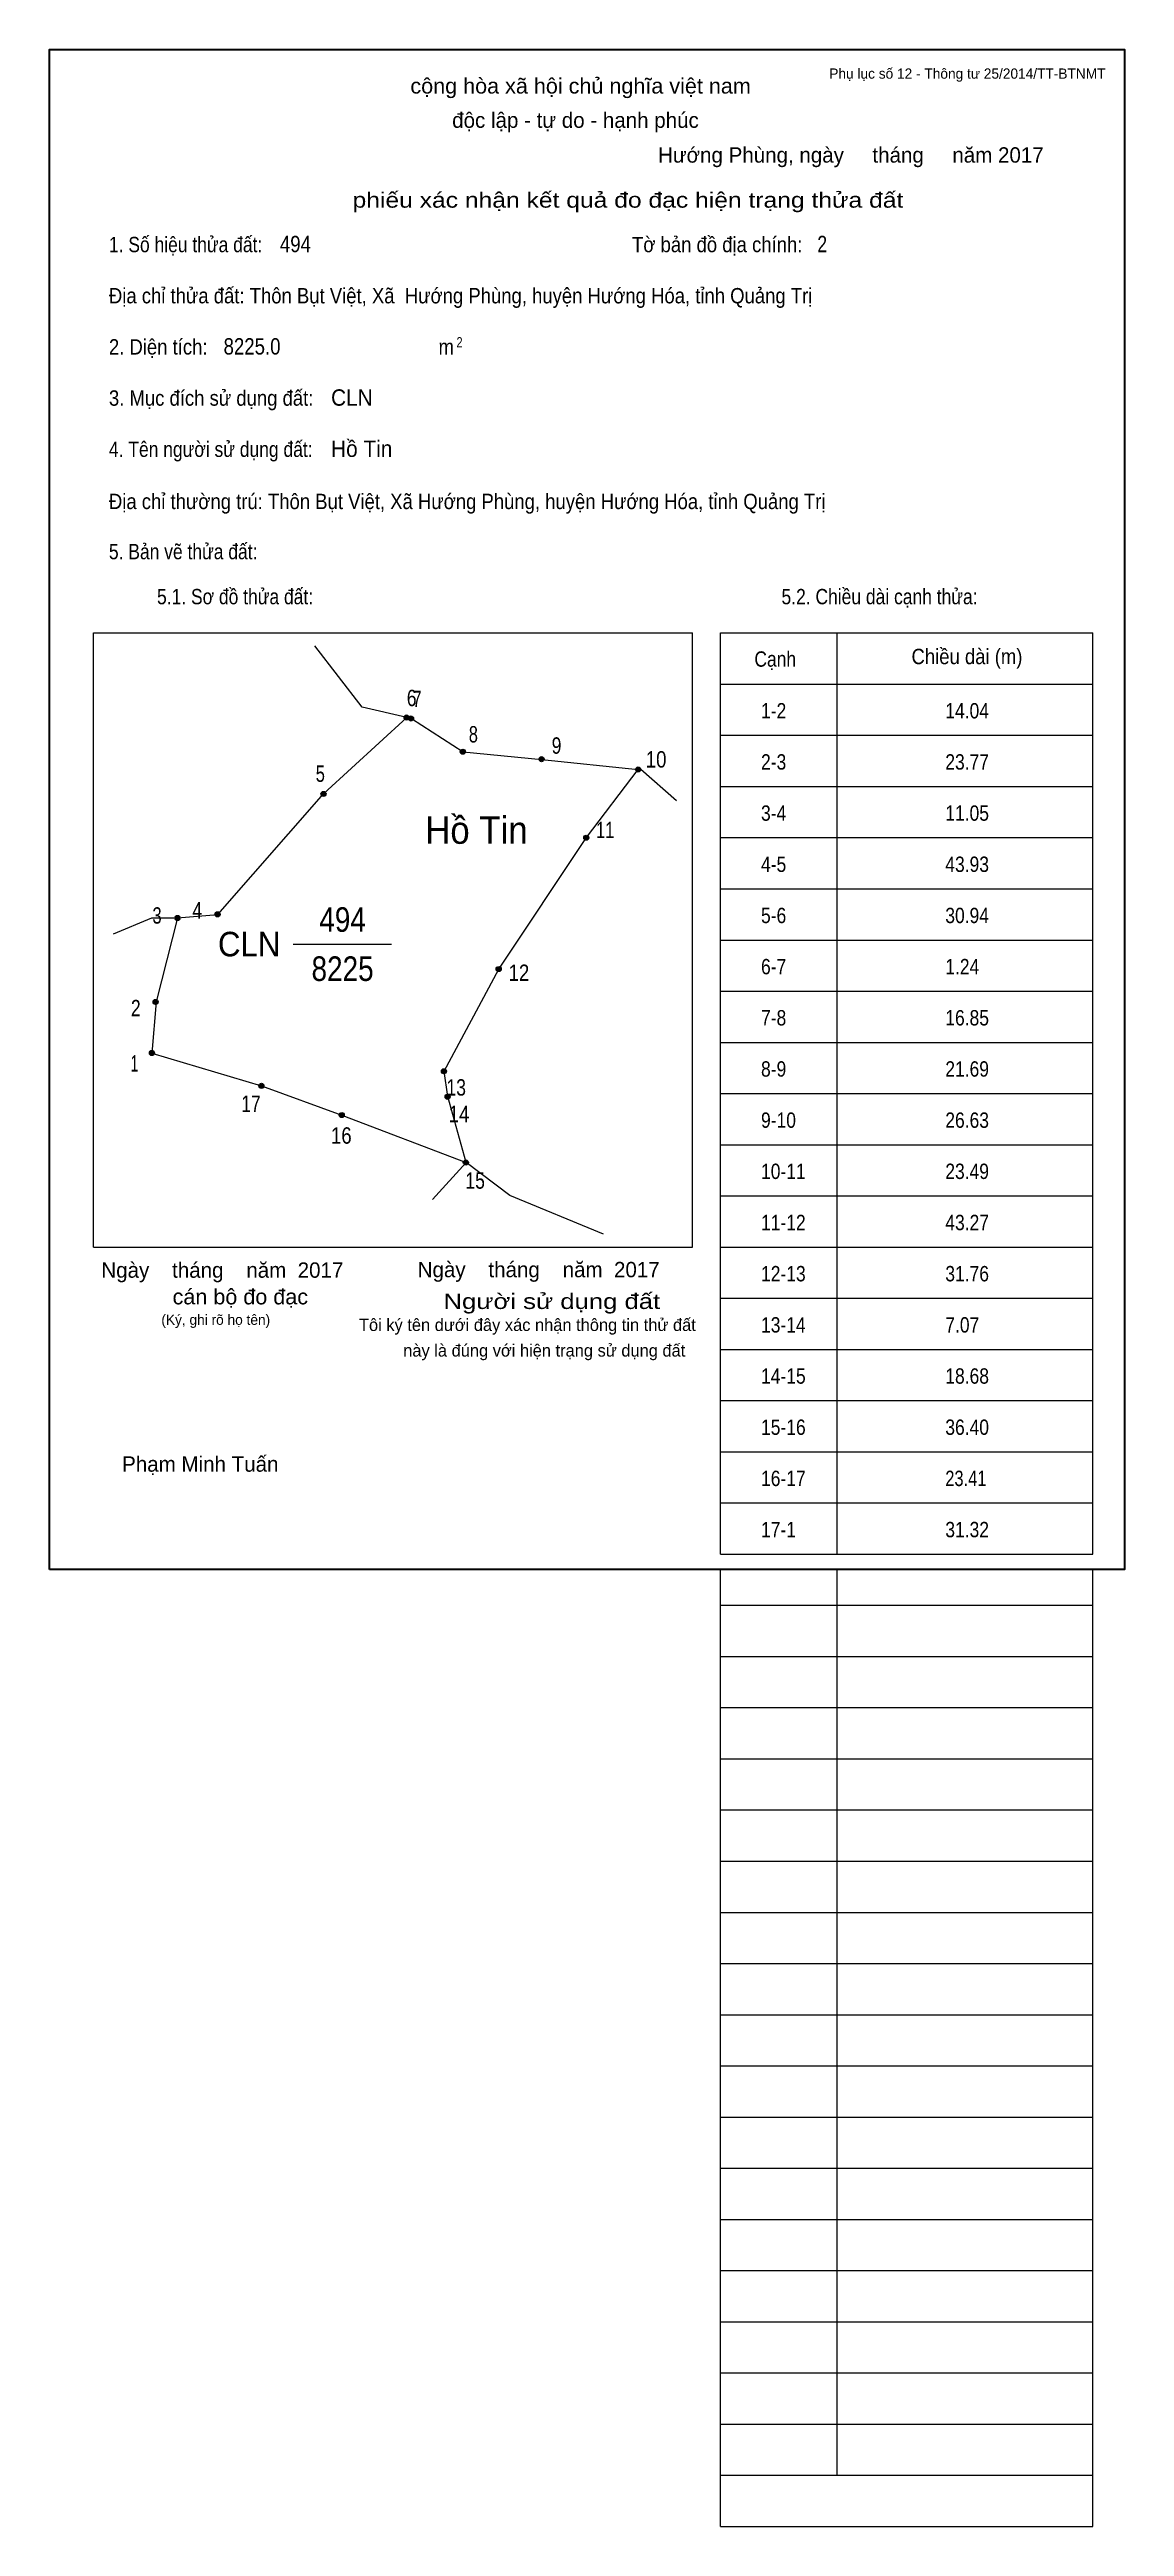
# Model space of a CAD drawing. Header units: centimetres. Extents: x 0 to 21, y -18.7 to 29.7.
import ezdxf
from ezdxf.enums import TextEntityAlignment as Align

# ---------------------------------------------------------------- set-up
doc = ezdxf.new("R2010")
doc.units = ezdxf.units.CM
doc.header["$LTSCALE"] = 0.12
for name, color, linetype in [('2', 7, 'Continuous'), ('30', 7, 'Continuous'), ('34', 7, 'Continuous')]:
    doc.layers.add(name, color=color, linetype=linetype)
for name, color, linetype, lineweight in [('32', 7, 'Continuous', 13), ('33', 7, 'Continuous', 13), ('6', 7, 'Continuous', 13), ('63', 7, 'Continuous', 13)]:
    doc.layers.add(name, color=color, linetype=linetype, lineweight=lineweight)

msp = doc.modelspace()

# ---------------------------------------------------------------- hatches: boundary and pattern name
at = {"layer": '32'}
for points in [[(7.0253, 16.6482, 1), (6.9253, 16.6482, 1)], [(7.1116, 16.6282, 1), (7.0116, 16.6282, 1)], [(8.1227, 15.9794, 1), (8.0227, 15.9794, 1)], [(9.6622, 15.8332, 1), (9.5622, 15.8332, 1)], [(11.5504, 15.6314, 1), (11.4504, 15.6314, 1)], [(5.4017, 15.1543, 1), (5.3017, 15.1543, 1)], [(10.5357, 14.2987, 1), (10.4357, 14.2987, 1)], [(2.5495, 12.73, 1), (2.4495, 12.73, 1)], [(3.3339, 12.8013, 1), (3.2339, 12.8013, 1)], [(8.8244, 11.7317, 1), (8.7244, 11.7317, 1)], [(2.1217, 11.0899, 1), (2.0217, 11.0899, 1)], [(2.0504, 10.0917, 1), (1.9504, 10.0917, 1)], [(7.7548, 9.7351, 1), (7.6548, 9.7351, 1)], [(4.1895, 9.4499, 1), (4.0895, 9.4499, 1)], [(7.8261, 9.236, 1), (7.7261, 9.236, 1)], [(5.7582, 8.8795, 1), (5.6582, 8.8795, 1)], [(8.1826, 7.9525, 1), (8.0826, 7.9525, 1)]]:
    msp.add_hatch(color=256, dxfattribs=at).paths.add_polyline_path(points)

# ---------------------------------------------------------------- linework, layer by layer
for centre in [(6.9753, 16.6482), (7.0616, 16.6282), (8.0727, 15.9794), (9.6122, 15.8332), (11.5004, 15.6314), (5.3517, 15.1543), (10.4857, 14.2987), (2.4995, 12.73), (3.2839, 12.8013), (8.7744, 11.7317), (2.0717, 11.0899), (2.0004, 10.0917), (7.7048, 9.7351), (4.1395, 9.4499), (7.7761, 9.236), (5.7082, 8.8795), (8.1326, 7.9525)]:
    msp.add_circle(centre, 0.05, dxfattribs=at)
at = {"layer": '33'}
msp.add_line((4.76, 12.22), (6.68, 12.22), dxfattribs=at)
at = {"layer": '6'}
msp.add_line((8.14, 7.95), (7.48, 7.23), dxfattribs=at)
for points in [[(6.98, 16.65), (6.11, 16.85), (5.18, 18.05)], [(2.5, 12.73), (3.29, 12.8), (5.36, 15.16), (6.98, 16.65)], [(6.98, 16.65), (7.07, 16.63), (8.08, 15.98), (9.62, 15.83), (11.5, 15.63)], [(8.14, 7.95), (7.78, 9.24), (7.71, 9.74), (8.78, 11.73), (10.49, 14.3), (11.5, 15.63)], [(12.25, 15.02), (11.55, 15.63), (11.5, 15.63)], [(1.25, 12.42), (2, 12.73), (2.5, 12.73)], [(2.5, 12.73), (2.08, 11.09), (2, 10.09), (4.14, 9.45), (5.71, 8.88), (8.14, 7.95)], [(10.82, 6.55), (8.99, 7.31), (8.14, 7.95)]]:
    msp.add_lwpolyline(points, dxfattribs=at)
at = {"layer": '63'}
for p, q in [((0.86, 18.3), (12.56, 18.3)), ((0.86, 6.3), (0.86, 18.3)), ((12.56, 6.3), (12.56, 18.3)), ((13.11, 18.3), (20.38, 18.3)), ((13.11, 0.3), (13.11, 18.3)), ((15.39, 0.3), (15.39, 18.3)), ((20.38, 0.3), (20.38, 18.3)), ((13.11, 17.3), (20.38, 17.3)), ((13.11, 16.3), (20.38, 16.3)), ((13.11, 15.3), (20.38, 15.3)), ((13.11, 14.3), (20.38, 14.3)), ((13.11, 13.3), (20.38, 13.3)), ((13.11, 12.3), (20.38, 12.3)), ((13.11, 11.3), (20.38, 11.3)), ((13.11, 10.3), (20.38, 10.3)), ((13.11, 9.3), (20.38, 9.3)), ((13.11, 8.3), (20.38, 8.3)), ((13.11, 7.3), (20.38, 7.3)), ((0.86, 6.3), (12.56, 6.3)), ((13.11, 6.3), (20.38, 6.3)), ((13.11, 5.3), (20.38, 5.3)), ((13.11, 4.3), (20.38, 4.3)), ((13.11, 3.3), (20.38, 3.3)), ((13.11, 2.3), (20.38, 2.3)), ((13.11, 1.3), (20.38, 1.3)), ((13.11, 0.3), (20.38, 0.3)), ((13.11, -18.7), (13.11, 0)), ((15.39, -17.7), (15.39, 0)), ((20.38, -18.7), (20.38, 0)), ((13.11, -0.7), (20.38, -0.7)), ((13.11, -0.7), (20.38, -0.7)), ((13.11, -1.7), (20.38, -1.7)), ((13.11, -2.7), (20.38, -2.7)), ((13.11, -3.7), (20.38, -3.7)), ((13.11, -4.7), (20.38, -4.7)), ((13.11, -5.7), (20.38, -5.7)), ((13.11, -6.7), (20.38, -6.7)), ((13.11, -7.7), (20.38, -7.7)), ((13.11, -8.7), (20.38, -8.7)), ((13.11, -9.7), (20.38, -9.7)), ((13.11, -10.7), (20.38, -10.7)), ((13.11, -11.7), (20.38, -11.7)), ((13.11, -12.7), (20.38, -12.7)), ((13.11, -13.7), (20.38, -13.7)), ((13.11, -14.7), (20.38, -14.7)), ((13.11, -15.7), (20.38, -15.7)), ((13.11, -16.7), (20.38, -16.7)), ((13.11, -17.7), (20.38, -17.7)), ((13.11, -18.7), (20.38, -18.7))]:
    msp.add_line(p, q, dxfattribs=at)
at = {"layer": '63', "lineweight": 35}
msp.add_lwpolyline([(0, 0), (0, 29.7), (21, 29.7), (21, 0)], close=True, dxfattribs=at)

# ---------------------------------------------------------------- texts
at = {"layer": '2', "width": 0.95}
msp.add_text('Hồ Tin', height=0.5348, dxfattribs=at).set_placement((8.34, 14.18), align=Align.CENTER)
at = {"layer": '30'}
for s, width, p in [('1-2', 0.85, (13.9, 16.63)), ('14.04', 0.85, (17.5, 16.63)), ('2-3', 0.85, (13.9, 15.63)), ('23.77', 0.85, (17.5, 15.63)), ('3-4', 0.85, (13.9, 14.63)), ('11.05', 0.85, (17.5, 14.63)), ('4-5', 0.85, (13.9, 13.63)), ('43.93', 0.85, (17.5, 13.63)), ('5-6', 0.85, (13.9, 12.63)), ('30.94', 0.85, (17.5, 12.63)), ('6-7', 0.85, (13.9, 11.63)), ('1.24', 0.85, (17.5, 11.63)), ('7-8', 0.85, (13.9, 10.63)), ('16.85', 0.85, (17.5, 10.63)), ('8-9', 0.85, (13.9, 9.63)), ('21.69', 0.85, (17.5, 9.63)), ('9-10', 0.85, (13.9, 8.63)), ('26.63', 0.85, (17.5, 8.63)), ('10-11', 0.85, (13.9, 7.63)), ('23.49', 0.85, (17.5, 7.63)), ('11-12', 0.85, (13.9, 6.63)), ('43.27', 0.85, (17.5, 6.63)), ('12-13', 0.85, (13.9, 5.63)), ('31.76', 0.85, (17.5, 5.63)), ('13-14', 0.85, (13.9, 4.63)), ('7.07', 0.85, (17.5, 4.63)), ('14-15', 0.85, (13.9, 3.63)), ('18.68', 0.85, (17.5, 3.63)), ('15-16', 0.85, (13.9, 2.63)), ('36.40', 0.85, (17.5, 2.63)), ('16-17', 0.85, (13.9, 1.63)), ('23.41', 0.8, (17.5, 1.63)), ('17-1', 0.85, (13.9, 0.63)), ('31.32', 0.85, (17.5, 0.63))]:
    msp.add_text(s, height=0.3, dxfattribs=dict(at, width=width)).set_placement(p)
at = {"layer": '32'}
for s, width, p in [('6', 0.8, (7.075, 16.87)), ('7', 0.75, (7.18, 16.85)), ('8', 0.75, (8.28, 16.16)), ('9', 0.8, (9.905, 15.94)), ('10', 0.85, (11.85, 15.67)), ('5', 0.75, (5.29, 15.39)), ('11', 0.75, (10.855, 14.29)), ('3', 0.75, (2.1, 12.62)), ('4', 0.8, (2.885, 12.72)), ('12', 0.85, (9.17, 11.5)), ('2', 0.8, (1.685, 10.81)), ('1', 0.65, (1.66, 9.73)), ('17', 0.8, (3.935, 8.94)), ('13', 0.8, (7.945, 9.26)), ('14', 0.85, (8, 8.74)), ('16', 0.85, (5.7, 8.32)), ('15', 0.8, (8.315, 7.44))]:
    msp.add_text(s, height=0.32, dxfattribs=dict(at, width=width)).set_placement(p, align=Align.CENTER)
at = {"layer": '33', "width": 0.85}
for s, p in [('494', (5.725, 12.46)), ('8225', (5.725, 11.5))]:
    msp.add_text(s, height=0.4799, dxfattribs=at).set_placement(p, align=Align.CENTER)
at = {"layer": '33', "width": 0.95}
msp.add_text('CLN', height=0.4799, dxfattribs=at).set_placement((4.51, 11.98), align=Align.RIGHT)
at = {"layer": '34'}
for s, width, p in [('494', 0.85, (4.5, 25.74)), ('2', 0.8, (15, 25.74)), ('8225.0', 0.85, (3.4, 23.74)), ('CLN', 0.95, (5.5, 22.74)), ('Hồ Tin', 0.95, (5.5, 21.74))]:
    msp.add_text(s, height=0.32, dxfattribs=dict(at, width=width)).set_placement(p)
at = {"layer": '63', "width": 1.05}
msp.add_text('cộng hòa xã hội chủ nghĩa việt nam', height=0.3, dxfattribs=at).set_placement((10.375, 28.84), align=Align.CENTER)
at = {"layer": '63'}
for s, height, p in [('Phụ lục số 12 - Thông tư 25/2014/TT-BTNMT', 0.2, (20.63, 29.13)), ('Ngày    tháng    năm  2017', 0.3, (5.74, 5.7)), ('Ngày    tháng    năm  2017', 0.3, (11.92, 5.71)), ('(Ký, ghi rõ họ tên)', 0.2, (4.31, 4.78))]:
    msp.add_text(s, height=height, dxfattribs=at).set_placement(p, align=Align.RIGHT)
for s, height, p in [('độc lập - tự do - hạnh phúc', 0.3, (10.275, 28.17)), ('Hướng Phùng, ngày     tháng     năm 2017', 0.3, (15.655, 27.49)), ('Tôi ký tên dưới đây xác nhận thông tin thử đất', 0.24, (9.335, 4.66)), ('này là đúng với hiện trạng sử dụng đất', 0.24, (9.665, 4.16)), ('Phạm Minh Tuấn', 0.3, (2.945, 1.91))]:
    msp.add_text(s, height=height, dxfattribs=at).set_placement(p, align=Align.CENTER)
for s, width, p in [('phiếu xác nhận kết quả đo đạc hiện trạng thửa đất', 1.2, (16.68, 26.61)), ('cán bộ đo đạc', 1.05, (5.05, 5.18)), ('Người sử dụng đất', 1.25, (11.93, 5.09))]:
    msp.add_text(s, height=0.3, dxfattribs=dict(at, width=width)).set_placement(p, align=Align.RIGHT)
for s, height, width, p in [('1. Số hiệu thửa đất:', 0.3, 0.85, (1.16, 25.74)), ('Tờ bản đồ địa chính:', 0.3, 0.9, (11.38, 25.74)), ('Địa chỉ thửa đất: Thôn Bụt Việt, Xã  Hướng Phùng, huyện Hướng Hóa, tỉnh Quảng Trị', 0.3, 0.9, (1.16, 24.74)), ('2. Diện tích:', 0.3, 0.9, (1.16, 23.74)), ('m', 0.3, 0.9, (7.6, 23.74)), ('2', 0.2, 0.8, (7.95, 23.88)), ('3. Mục đích sử dụng đất:', 0.3, 0.9, (1.16, 22.74)), ('4. Tên người sử dụng đất:', 0.3, 0.85, (1.16, 21.74)), ('Địa chỉ thường trú: Thôn Bụt Việt, Xã Hướng Phùng, huyện Hướng Hóa, tỉnh Quảng Trị', 0.3, 0.9, (1.16, 20.72)), ('5. Bản vẽ thửa đất:', 0.3, 0.85, (1.16, 19.74)), ('5.1. Sơ đồ thửa đất:', 0.3, 0.85, (2.1, 18.86)), ('5.2. Chiều dài cạnh thửa:', 0.3, 0.85, (14.3, 18.86)), ('Cạnh', 0.3, 0.85, (13.77, 17.64)), ('Chiều dài (m)', 0.3, 0.9, (16.84, 17.69))]:
    msp.add_text(s, height=height, dxfattribs=dict(at, width=width)).set_placement(p)

doc.saveas('drawing.dxf')
